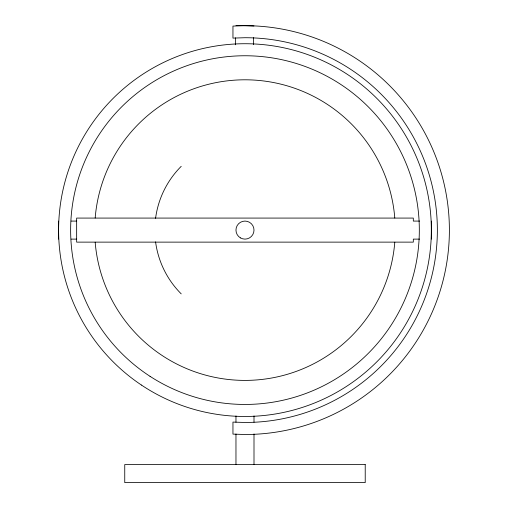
<?xml version="1.0" encoding="UTF-8"?>
<svg xmlns="http://www.w3.org/2000/svg" width="508" height="508" viewBox="0 0 508 508"><rect width="100%" height="100%" fill="white"/><g stroke="black" fill="none" stroke-linecap="round" stroke-linejoin="round"><path stroke-width="0.76" d="M235.337 44.78L235.566 37.808M253.384 44.596L253.613 37.617M71.158 221.082L76.651 221.082M419.589 221.082L413.315 221.082L413.315 218.078L76.651 218.078L76.651 242.126L413.315 242.126L413.315 239.116L419.589 239.116M71.158 239.116L76.651 239.116M235.966 25.4L253.994 25.991M431.349 221.082L431.349 239.116M254 415.944L254 422.218M254 433.984L254 464.566M235.966 415.944L235.966 422.218M235.966 433.984L235.966 464.566M58.611 221.082L58.611 239.116M181.216 293.865A90.176 90.176 0 0 1 155.575 241.871M155.575 218.332A90.176 90.176 0 0 1 181.216 166.332M394.792 242.195A150.298 150.298 0 0 1 244.983 380.397A150.298 150.298 0 0 1 95.174 242.195M95.174 218.008A150.298 150.298 0 0 1 244.983 79.8A150.298 150.298 0 0 1 394.792 218.008M244.983 25.692L232.956 26.086L232.956 38.113L244.983 37.719A192.38 192.38 0 0 1 437.363 230.099A192.38 192.38 0 0 1 244.983 422.478L232.956 422.085L232.956 434.111L244.983 434.505A204.406 204.406 0 0 0 449.39 230.099A204.406 204.406 0 0 0 244.983 25.692M365.22 464.566L124.746 464.566L124.746 482.6L365.22 482.6L365.22 464.566M141.44 385.058A186.366 186.366 0 0 0 430.949 242.291A186.366 186.366 0 0 0 162.554 62.948A186.366 186.366 0 0 0 141.44 385.058M150.025 376.32A174.346 174.346 0 0 0 419.087 239.224A174.346 174.346 0 0 0 165.83 74.759A174.346 174.346 0 0 0 150.025 376.32M240.475 237.909A9.017 9.017 0 0 0 254 230.099A9.017 9.017 0 0 0 240.475 222.288A9.017 9.017 0 0 0 240.475 237.909"/></g></svg>
